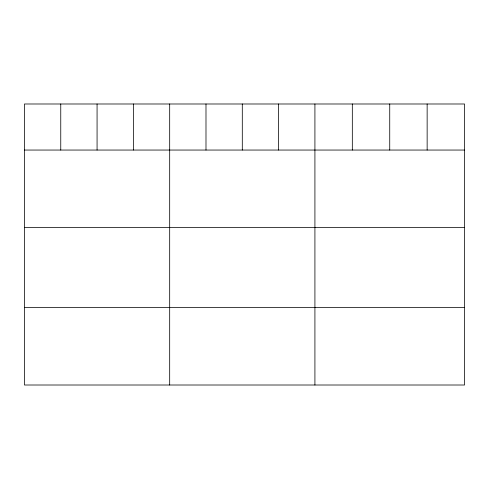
<?xml version="1.0" encoding="UTF-8"?>
<svg xmlns="http://www.w3.org/2000/svg" width="489" height="489" viewBox="0 0 489 489"><rect width="100%" height="100%" fill="white"/><g stroke="black" fill="none" stroke-linecap="round" stroke-linejoin="round"><path stroke-width="0.73" d="M464.55 150.05L464.55 385.008L24.45 385.008L24.45 103.992L464.55 103.992L464.55 150.05L24.45 150.05M24.45 227.587L464.55 227.587M24.45 307.471L464.55 307.471M427.141 103.992L427.141 150.05M389.733 103.992L389.733 150.05M352.324 103.992L352.324 150.05M314.916 103.992L314.916 385.008M278.608 103.992L278.608 150.05M242.299 103.992L242.299 150.05M205.991 103.992L205.991 150.05M169.683 103.992L169.683 385.008M133.375 103.992L133.375 150.05M97.067 103.992L97.067 150.05M60.758 103.992L60.758 150.05"/></g></svg>
